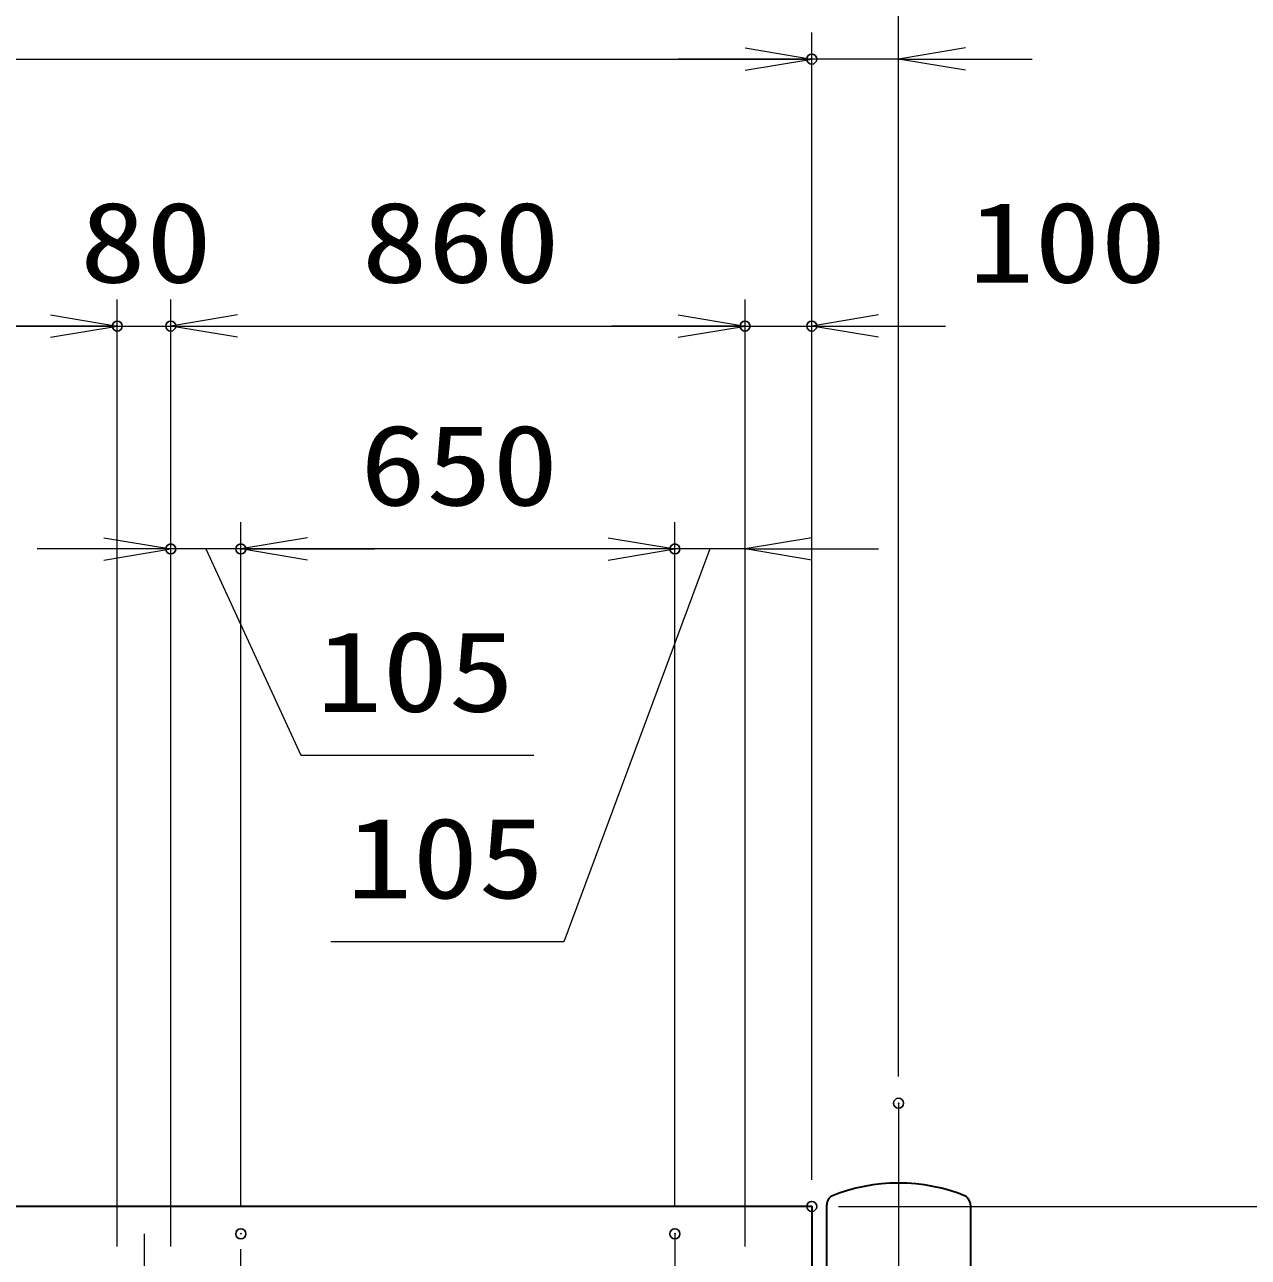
# Model space of a CAD drawing. Units: millimetres at full size. Extents: x -11880 to 11880, y -8400 to 8400.
# Drawn here: x 2567 to 4399, y 894 to 2741 of the extents above; entities that cross this region are included whole.
import ezdxf
from ezdxf.enums import TextEntityAlignment as Align

# ---------------------------------------------------------------- set-up
doc = ezdxf.new("R2010")
doc.units = ezdxf.units.MM
doc.header["$LTSCALE"] = 30
doc.header["$PDMODE"] = 32
doc.header["$PDSIZE"] = 15
doc.linetypes.add('USER1', pattern=[18, 12, -1.5, 3, -1.5])
for name, color, linetype, lineweight in [('0-1_外形線', 7, 'Continuous', 35), ('0-2_軸線', 200, 'USER1', 15), ('0-4_寸法線', 4, 'Continuous', 18), ('0-5_0', 7, 'Continuous', 18)]:
    doc.layers.add(name, color=color, linetype=linetype, lineweight=lineweight)
doc.layers.add('0-6_Defpoints', color=7, linetype='Continuous')
doc.styles.add('ＭＳ ゴシック', font='')
doc.styles.get('ＭＳ ゴシック').set_extended_font_data('MS Gothic')

# ---------------------------------------------------------------- blocks, each defined once
blk = doc.blocks.new('_Open')
at = {"layer": '0-5_0', "color": 4}
blk.add_line((-30, 5), (0, 0), dxfattribs=at)
blk.add_lwpolyline([(-30, -5), (0, 0), (-30, 0)], dxfattribs=at)

msp = doc.modelspace()

# ---------------------------------------------------------------- linework, layer by layer
at = {"layer": '0-1_外形線'}
for p, q in [((3745.54, 970.69), (3745.54, 870.69)), ((3767.39, 970.69), (3767.39, -804.31)), ((3983.69, -804.31), (3983.69, 970.69))]:
    msp.add_line(p, q, dxfattribs=at)
msp.add_lwpolyline([(3745.54, 970.69), (1745.54, 970.69), (1745.54, 103.19)], dxfattribs=at)
for centre, radius, start, end in [((3875.54, 738.75), 266.94, 67.67999, 112.32001), ((3787.39, 970.69), 20, 131.40962, 180), ((3963.69, 970.69), 20, 0, 48.59038)]:
    msp.add_arc(centre, radius, start, end, dxfattribs=at)
at = {"layer": '0-2_軸線'}
for p, q in [((3875.54, 1125.26), (3875.54, -1708.78)), ((2745.54, 929.69), (2745.54, -668.31)), ((2890.54, -668.31), (2890.54, 929.69)), ((3540.54, 929.69), (3540.54, -668.31))]:
    msp.add_line(p, q, dxfattribs=at)
at = {"layer": '0-4_寸法線'}
for p, q in [((3875.54, 1165.26), (3875.54, 3081.26)), ((3745.54, 1010.69), (3745.54, 2729.25)), ((3745.54, 1010.69), (3745.54, 2729.25)), ((3875.54, 1165.26), (3875.54, 2729.25)), ((1745.54, 2689.25), (3745.54, 2689.25)), ((3645.54, 2689.25), (3545.54, 2689.25)), ((3875.54, 2689.25), (3745.54, 2689.25)), ((3975.54, 2689.25), (4075.54, 2689.25)), ((2705.54, 910.69), (2705.54, 2329.25)), ((2705.54, 910.69), (2705.54, 2329.25)), ((2785.54, 910.69), (2785.54, 2329.25)), ((2785.54, 910.69), (2785.54, 2329.25)), ((3645.54, 910.69), (3645.54, 2329.25)), ((3645.54, 910.69), (3645.54, 2329.25)), ((3745.54, 1010.69), (3745.54, 2329.25)), ((1845.54, 2289.25), (2705.54, 2289.25)), ((2605.54, 2289.25), (2505.54, 2289.25)), ((2705.54, 2289.25), (2785.54, 2289.25)), ((2785.54, 2289.25), (3645.54, 2289.25)), ((2885.54, 2289.25), (2985.54, 2289.25)), ((3545.54, 2289.25), (3445.54, 2289.25)), ((3645.54, 2289.25), (3745.54, 2289.25)), ((3845.54, 2289.25), (3945.54, 2289.25)), ((2785.54, 910.69), (2785.54, 1995.44)), ((2890.54, 969.69), (2890.54, 1995.44)), ((2890.54, 969.69), (2890.54, 1995.44)), ((3540.54, 969.69), (3540.54, 1995.44)), ((3540.54, 969.69), (3540.54, 1995.44)), ((3645.54, 910.69), (3645.54, 1995.44)), ((2685.54, 1955.44), (2585.54, 1955.44)), ((2890.54, 1955.44), (2785.54, 1955.44)), ((3540.54, 1955.44), (2890.54, 1955.44)), ((2990.54, 1955.44), (3090.54, 1955.44)), ((3440.54, 1955.44), (3340.54, 1955.44)), ((3645.54, 1955.44), (3540.54, 1955.44)), ((3745.54, 1955.44), (3845.54, 1955.44)), ((3785.54, 970.69), (5712.76, 970.69)), ((3785.54, 970.69), (6112.76, 970.69)), ((3785.54, 970.69), (6512.76, 970.69))]:
    msp.add_line(p, q, dxfattribs=at)
for points in [[(2838.04, 1955.44), (2980.33, 1646.43), (3329.13, 1646.43)], [(3593.04, 1955.44), (3374.05, 1367.05), (3025.25, 1367.05)]]:
    msp.add_lwpolyline(points, dxfattribs=at)
at = {"layer": '0-6_Defpoints'}
for p in [(3745.54, 2689.25), (2705.54, 2289.25), (2785.54, 2289.25), (3645.54, 2289.25), (3745.54, 2289.25), (2785.54, 1955.44), (2890.54, 1955.44), (3540.54, 1955.44), (3875.54, 1125.26), (3745.54, 970.69), (3745.54, 970.69), (2890.54, 929.69), (3540.54, 929.69)]:
    msp.add_point(p, dxfattribs=at)

# ---------------------------------------------------------------- block references
at = {"layer": '0-4_寸法線', "xscale": 3.333333, "yscale": 3.333333}
for p in [(3745.54, 2689.25), (3745.54, 2689.25), (2705.54, 2289.25), (2705.54, 2289.25), (3645.54, 2289.25), (3645.54, 2289.25), (2785.54, 1955.44), (3540.54, 1955.44), (3540.54, 1955.44)]:
    msp.add_blockref('_Open', p, dxfattribs=at)
at = {"layer": '0-4_寸法線', "xscale": 3.333333, "yscale": 3.333333, "rotation": 180}
for p in [(3875.54, 2689.25), (2785.54, 2289.25), (2785.54, 2289.25), (3745.54, 2289.25), (2890.54, 1955.44), (2890.54, 1955.44), (3645.54, 1955.44)]:
    msp.add_blockref('_Open', p, dxfattribs=at)

# ---------------------------------------------------------------- texts
at = {"layer": '0-4_寸法線', "color": 254, "style": 'ＭＳ ゴシック', "width": 1.2}
for s, p in [('80', (2649.54, 2317.94)), ('860', (3071.54, 2317.94)), ('100', (3979.94, 2317.94)), ('650', (3069.14, 1984.12)), ('105', (3003.53, 1675.12)), ('105', (3048.45, 1395.74))]:
    msp.add_text(s, height=121.2, dxfattribs=at).set_placement(p, align=Align.BOTTOM_LEFT)

doc.saveas('drawing.dxf')
